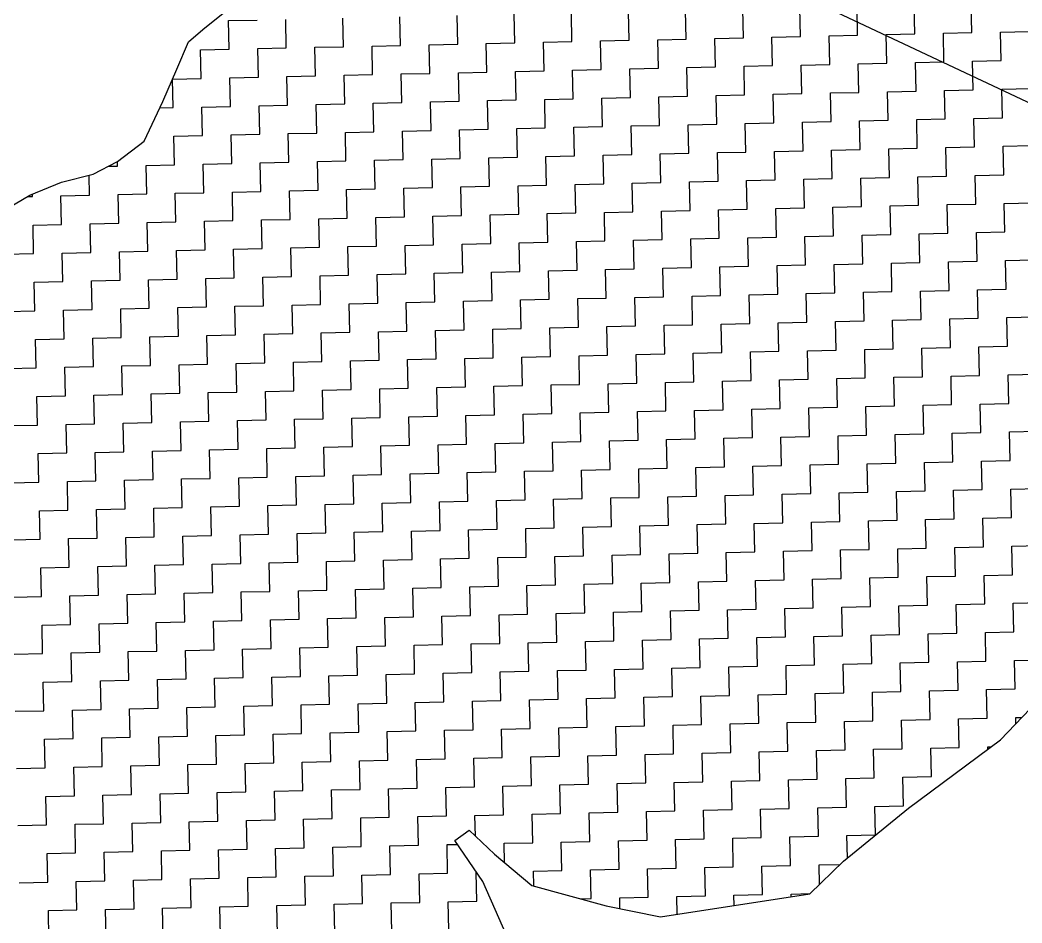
# Model space of a CAD drawing. Header units: metres. Extents: x 281463 to 283423, y 2096851 to 2099007.
# Drawn here: x 282688.9 to 282904, y 2097976.3 to 2098170.1 of the extents above; entities that cross this region are included whole.
import ezdxf

# ---------------------------------------------------------------- set-up
doc = ezdxf.new("R2010")
doc.units = ezdxf.units.M
doc.layers.add('POLY_HATCH', color=12, linetype='Continuous')

msp = doc.modelspace()

# ---------------------------------------------------------------- linework, layer by layer
msp.add_lwpolyline([(282986.49, 2098114.26), (282796.07, 2098203.89)])
at = {"layer": 'POLY_HATCH', "linetype": 'Continuous'}
for p, q in [((282893.27, 2098167.4), (282893.13, 2098173.53)), ((282795.15, 2098165.21), (282795.01, 2098171.34)), ((282807.41, 2098165.48), (282807.28, 2098171.61)), ((282819.68, 2098165.75), (282819.54, 2098171.89)), ((282831.94, 2098166.03), (282831.81, 2098172.16)), ((282844.21, 2098166.3), (282844.07, 2098172.43)), ((282856.47, 2098166.58), (282856.34, 2098172.71)), ((282868.74, 2098166.85), (282868.6, 2098172.98)), ((282881, 2098167.12), (282880.87, 2098173.26)), ((282733.69, 2098169.97), (282739.82, 2098170.1)), ((282733.82, 2098163.83), (282733.69, 2098169.97)), ((282746.09, 2098164.11), (282745.95, 2098170.24)), ((282758.35, 2098164.38), (282758.22, 2098170.52)), ((282770.62, 2098164.66), (282770.48, 2098170.79)), ((282782.88, 2098164.93), (282782.75, 2098171.06)), ((282862.61, 2098166.71), (282868.74, 2098166.85)), ((282874.87, 2098166.99), (282881, 2098167.12)), ((282875.01, 2098160.85), (282874.87, 2098166.99)), ((282887.14, 2098167.26), (282893.27, 2098167.4)), ((282887.27, 2098161.13), (282887.14, 2098167.26)), ((282899.4, 2098167.53), (282905.53, 2098167.67)), ((282899.54, 2098161.4), (282899.4, 2098167.53)), ((282776.75, 2098164.79), (282782.88, 2098164.93)), ((282776.89, 2098158.66), (282776.75, 2098164.79)), ((282789.02, 2098165.07), (282795.15, 2098165.21)), ((282789.15, 2098158.94), (282789.02, 2098165.07)), ((282801.28, 2098165.34), (282807.41, 2098165.48)), ((282801.42, 2098159.21), (282801.28, 2098165.34)), ((282813.55, 2098165.62), (282819.68, 2098165.75)), ((282813.68, 2098159.48), (282813.55, 2098165.62)), ((282825.81, 2098165.89), (282831.94, 2098166.03)), ((282825.95, 2098159.76), (282825.81, 2098165.89)), ((282838.08, 2098166.16), (282844.21, 2098166.3)), ((282838.21, 2098160.03), (282838.08, 2098166.16)), ((282850.34, 2098166.44), (282856.47, 2098166.58)), ((282850.48, 2098160.31), (282850.34, 2098166.44)), ((282862.74, 2098160.58), (282862.61, 2098166.71)), ((282727.69, 2098163.7), (282733.82, 2098163.83)), ((282727.83, 2098157.57), (282727.69, 2098163.7)), ((282739.96, 2098163.97), (282746.09, 2098164.11)), ((282740.09, 2098157.84), (282739.96, 2098163.97)), ((282752.22, 2098164.25), (282758.35, 2098164.38)), ((282752.36, 2098158.11), (282752.22, 2098164.25)), ((282764.49, 2098164.52), (282770.62, 2098164.66)), ((282764.62, 2098158.39), (282764.49, 2098164.52)), ((282856.61, 2098160.44), (282862.74, 2098160.58)), ((282856.75, 2098154.31), (282856.61, 2098160.44)), ((282868.88, 2098160.72), (282875.01, 2098160.85)), ((282869.01, 2098154.58), (282868.88, 2098160.72)), ((282881.14, 2098160.99), (282887.27, 2098161.13)), ((282881.28, 2098154.86), (282881.14, 2098160.99)), ((282893.41, 2098161.27), (282899.54, 2098161.4)), ((282893.54, 2098155.13), (282893.41, 2098161.27)), ((282758.49, 2098158.25), (282764.62, 2098158.39)), ((282758.63, 2098152.12), (282758.49, 2098158.25)), ((282770.75, 2098158.52), (282776.89, 2098158.66)), ((282770.89, 2098152.39), (282770.75, 2098158.52)), ((282783.02, 2098158.8), (282789.15, 2098158.94)), ((282783.16, 2098152.67), (282783.02, 2098158.8)), ((282795.29, 2098159.07), (282801.42, 2098159.21)), ((282795.42, 2098152.94), (282795.29, 2098159.07)), ((282807.55, 2098159.35), (282813.68, 2098159.48)), ((282807.69, 2098153.21), (282807.55, 2098159.35)), ((282819.82, 2098159.62), (282825.95, 2098159.76)), ((282819.95, 2098153.49), (282819.82, 2098159.62)), ((282832.08, 2098159.89), (282838.21, 2098160.03)), ((282832.22, 2098153.76), (282832.08, 2098159.89)), ((282844.35, 2098160.17), (282850.48, 2098160.31)), ((282844.48, 2098154.04), (282844.35, 2098160.17)), ((282721.69, 2098157.43), (282727.83, 2098157.57)), ((282721.83, 2098151.3), (282721.69, 2098157.43)), ((282733.96, 2098157.7), (282740.09, 2098157.84)), ((282734.1, 2098151.57), (282733.96, 2098157.7)), ((282746.22, 2098157.98), (282752.36, 2098158.11)), ((282746.36, 2098151.84), (282746.22, 2098157.98)), ((282838.35, 2098153.9), (282844.48, 2098154.04)), ((282850.61, 2098154.17), (282856.75, 2098154.31)), ((282850.75, 2098148.04), (282850.61, 2098154.17)), ((282862.88, 2098154.45), (282869.01, 2098154.58)), ((282863.02, 2098148.32), (282862.88, 2098154.45)), ((282875.14, 2098154.72), (282881.28, 2098154.86)), ((282875.28, 2098148.59), (282875.14, 2098154.72)), ((282887.41, 2098155), (282893.54, 2098155.13)), ((282887.55, 2098148.86), (282887.41, 2098155)), ((282899.68, 2098155.27), (282905.81, 2098155.41)), ((282899.81, 2098149.14), (282899.68, 2098155.27)), ((282740.23, 2098151.71), (282746.36, 2098151.84)), ((282752.49, 2098151.98), (282758.63, 2098152.12)), ((282752.63, 2098145.85), (282752.49, 2098151.98)), ((282764.76, 2098152.25), (282770.89, 2098152.39)), ((282764.9, 2098146.12), (282764.76, 2098152.25)), ((282777.02, 2098152.53), (282783.16, 2098152.67)), ((282777.16, 2098146.4), (282777.02, 2098152.53)), ((282789.29, 2098152.8), (282795.42, 2098152.94)), ((282789.43, 2098146.67), (282789.29, 2098152.8)), ((282801.55, 2098153.08), (282807.69, 2098153.21)), ((282801.69, 2098146.94), (282801.55, 2098153.08)), ((282813.82, 2098153.35), (282819.95, 2098153.49)), ((282813.96, 2098147.22), (282813.82, 2098153.35)), ((282826.08, 2098153.63), (282832.22, 2098153.76)), ((282826.22, 2098147.49), (282826.08, 2098153.63)), ((282838.49, 2098147.77), (282838.35, 2098153.9)), ((282718.91, 2098151.23), (282721.83, 2098151.3)), ((282727.96, 2098151.43), (282734.1, 2098151.57)), ((282728.1, 2098145.3), (282727.96, 2098151.43)), ((282740.37, 2098145.57), (282740.23, 2098151.71)), ((282820.09, 2098147.36), (282826.22, 2098147.49)), ((282832.35, 2098147.63), (282838.49, 2098147.77)), ((282832.49, 2098141.5), (282832.35, 2098147.63)), ((282844.62, 2098147.9), (282850.75, 2098148.04)), ((282844.76, 2098141.77), (282844.62, 2098147.9)), ((282856.88, 2098148.18), (282863.02, 2098148.32)), ((282857.02, 2098142.05), (282856.88, 2098148.18)), ((282869.15, 2098148.45), (282875.28, 2098148.59)), ((282869.29, 2098142.32), (282869.15, 2098148.45)), ((282881.41, 2098148.73), (282887.55, 2098148.86)), ((282881.55, 2098142.59), (282881.41, 2098148.73)), ((282893.68, 2098149), (282899.81, 2098149.14)), ((282893.82, 2098142.87), (282893.68, 2098149)), ((282734.23, 2098145.44), (282740.37, 2098145.57)), ((282734.37, 2098139.3), (282734.23, 2098145.44)), ((282746.5, 2098145.71), (282752.63, 2098145.85)), ((282746.64, 2098139.58), (282746.5, 2098145.71)), ((282758.76, 2098145.99), (282764.9, 2098146.12)), ((282758.9, 2098139.85), (282758.76, 2098145.99)), ((282771.03, 2098146.26), (282777.16, 2098146.4)), ((282771.17, 2098140.13), (282771.03, 2098146.26)), ((282783.29, 2098146.53), (282789.43, 2098146.67)), ((282783.43, 2098140.4), (282783.29, 2098146.53)), ((282795.56, 2098146.81), (282801.69, 2098146.94)), ((282795.7, 2098140.68), (282795.56, 2098146.81)), ((282807.82, 2098147.08), (282813.96, 2098147.22)), ((282807.96, 2098140.95), (282807.82, 2098147.08)), ((282820.23, 2098141.22), (282820.09, 2098147.36)), ((282721.97, 2098145.16), (282728.1, 2098145.3)), ((282722.11, 2098139.03), (282721.97, 2098145.16)), ((282814.09, 2098141.09), (282820.23, 2098141.22)), ((282814.23, 2098134.95), (282814.09, 2098141.09)), ((282826.36, 2098141.36), (282832.49, 2098141.5)), ((282826.5, 2098135.23), (282826.36, 2098141.36)), ((282838.62, 2098141.63), (282844.76, 2098141.77)), ((282838.76, 2098135.5), (282838.62, 2098141.63)), ((282850.89, 2098141.91), (282857.02, 2098142.05)), ((282851.03, 2098135.78), (282850.89, 2098141.91)), ((282863.15, 2098142.18), (282869.29, 2098142.32)), ((282863.29, 2098136.05), (282863.15, 2098142.18)), ((282875.42, 2098142.46), (282881.55, 2098142.59)), ((282875.56, 2098136.32), (282875.42, 2098142.46)), ((282887.68, 2098142.73), (282893.82, 2098142.87)), ((282887.82, 2098136.6), (282887.68, 2098142.73)), ((282899.95, 2098143), (282906.08, 2098143.14)), ((282900.09, 2098136.87), (282899.95, 2098143)), ((282709.84, 2098138.76), (282709.82, 2098139.75)), ((282715.97, 2098138.89), (282722.11, 2098139.03)), ((282716.11, 2098132.76), (282715.97, 2098138.89)), ((282728.24, 2098139.17), (282734.37, 2098139.3)), ((282728.38, 2098133.04), (282728.24, 2098139.17)), ((282740.5, 2098139.44), (282746.64, 2098139.58)), ((282740.64, 2098133.31), (282740.5, 2098139.44)), ((282752.77, 2098139.72), (282758.9, 2098139.85)), ((282752.91, 2098133.58), (282752.77, 2098139.72)), ((282765.03, 2098139.99), (282771.17, 2098140.13)), ((282765.17, 2098133.86), (282765.03, 2098139.99)), ((282777.3, 2098140.26), (282783.43, 2098140.4)), ((282777.44, 2098134.13), (282777.3, 2098140.26)), ((282789.56, 2098140.54), (282795.7, 2098140.68)), ((282789.7, 2098134.41), (282789.56, 2098140.54)), ((282801.83, 2098140.81), (282807.96, 2098140.95)), ((282801.97, 2098134.68), (282801.83, 2098140.81)), ((282703.85, 2098132.49), (282703.75, 2098136.78)), ((282707.86, 2098138.71), (282709.84, 2098138.76)), ((282893.95, 2098136.74), (282900.09, 2098136.87)), ((282894.09, 2098130.6), (282893.95, 2098136.74)), ((282795.83, 2098134.54), (282801.97, 2098134.68)), ((282808.1, 2098134.82), (282814.23, 2098134.95)), ((282808.24, 2098128.68), (282808.1, 2098134.82)), ((282820.36, 2098135.09), (282826.5, 2098135.23)), ((282820.5, 2098128.96), (282820.36, 2098135.09)), ((282832.63, 2098135.36), (282838.76, 2098135.5)), ((282832.77, 2098129.23), (282832.63, 2098135.36)), ((282844.89, 2098135.64), (282851.03, 2098135.78)), ((282845.03, 2098129.51), (282844.89, 2098135.64)), ((282857.16, 2098135.91), (282863.29, 2098136.05)), ((282857.3, 2098129.78), (282857.16, 2098135.91)), ((282869.42, 2098136.19), (282875.56, 2098136.32)), ((282869.56, 2098130.05), (282869.42, 2098136.19)), ((282881.69, 2098136.46), (282887.82, 2098136.6)), ((282881.83, 2098130.33), (282881.69, 2098136.46)), ((282691.58, 2098132.21), (282691.57, 2098132.71)), ((282697.71, 2098132.35), (282703.85, 2098132.49)), ((282709.98, 2098132.62), (282716.11, 2098132.76)), ((282710.11, 2098126.49), (282709.98, 2098132.62)), ((282722.24, 2098132.9), (282728.38, 2098133.04)), ((282722.38, 2098126.77), (282722.24, 2098132.9)), ((282734.51, 2098133.17), (282740.64, 2098133.31)), ((282734.64, 2098127.04), (282734.51, 2098133.17)), ((282746.77, 2098133.45), (282752.91, 2098133.58)), ((282746.91, 2098127.31), (282746.77, 2098133.45)), ((282759.04, 2098133.72), (282765.17, 2098133.86)), ((282759.17, 2098127.59), (282759.04, 2098133.72)), ((282771.3, 2098133.99), (282777.44, 2098134.13)), ((282771.44, 2098127.86), (282771.3, 2098133.99)), ((282783.57, 2098134.27), (282789.7, 2098134.41)), ((282783.71, 2098128.14), (282783.57, 2098134.27)), ((282795.97, 2098128.41), (282795.83, 2098134.54)), ((282690.51, 2098132.19), (282691.58, 2098132.21)), ((282697.85, 2098126.22), (282697.71, 2098132.35)), ((282875.69, 2098130.19), (282881.83, 2098130.33)), ((282887.96, 2098130.47), (282894.09, 2098130.6)), ((282888.1, 2098124.33), (282887.96, 2098130.47)), ((282900.22, 2098130.74), (282906.36, 2098130.88)), ((282900.36, 2098124.61), (282900.22, 2098130.74)), ((282777.57, 2098128), (282783.71, 2098128.14)), ((282789.84, 2098128.27), (282795.97, 2098128.41)), ((282789.97, 2098122.14), (282789.84, 2098128.27)), ((282802.1, 2098128.55), (282808.24, 2098128.68)), ((282802.24, 2098122.41), (282802.1, 2098128.55)), ((282814.37, 2098128.82), (282820.5, 2098128.96)), ((282814.5, 2098122.69), (282814.37, 2098128.82)), ((282826.63, 2098129.1), (282832.77, 2098129.23)), ((282826.77, 2098122.96), (282826.63, 2098129.1)), ((282838.9, 2098129.37), (282845.03, 2098129.51)), ((282839.03, 2098123.24), (282838.9, 2098129.37)), ((282851.16, 2098129.64), (282857.3, 2098129.78)), ((282851.3, 2098123.51), (282851.16, 2098129.64)), ((282863.43, 2098129.92), (282869.56, 2098130.05)), ((282863.57, 2098123.78), (282863.43, 2098129.92)), ((282875.83, 2098124.06), (282875.69, 2098130.19)), ((282691.72, 2098126.08), (282697.85, 2098126.22)), ((282691.85, 2098119.95), (282691.72, 2098126.08)), ((282703.98, 2098126.35), (282710.11, 2098126.49)), ((282704.12, 2098120.22), (282703.98, 2098126.35)), ((282716.25, 2098126.63), (282722.38, 2098126.77)), ((282716.38, 2098120.5), (282716.25, 2098126.63)), ((282728.51, 2098126.9), (282734.64, 2098127.04)), ((282728.65, 2098120.77), (282728.51, 2098126.9)), ((282740.78, 2098127.18), (282746.91, 2098127.31)), ((282740.91, 2098121.04), (282740.78, 2098127.18)), ((282753.04, 2098127.45), (282759.17, 2098127.59)), ((282753.18, 2098121.32), (282753.04, 2098127.45)), ((282765.31, 2098127.72), (282771.44, 2098127.86)), ((282765.44, 2098121.59), (282765.31, 2098127.72)), ((282777.71, 2098121.87), (282777.57, 2098128)), ((282869.7, 2098123.92), (282875.83, 2098124.06)), ((282869.83, 2098117.79), (282869.7, 2098123.92)), ((282881.96, 2098124.2), (282888.1, 2098124.33)), ((282882.1, 2098118.06), (282881.96, 2098124.2)), ((282894.23, 2098124.47), (282900.36, 2098124.61)), ((282894.36, 2098118.34), (282894.23, 2098124.47)), ((282771.58, 2098121.73), (282777.71, 2098121.87)), ((282771.71, 2098115.6), (282771.58, 2098121.73)), ((282783.84, 2098122), (282789.97, 2098122.14)), ((282783.98, 2098115.87), (282783.84, 2098122)), ((282796.11, 2098122.28), (282802.24, 2098122.41)), ((282796.24, 2098116.14), (282796.11, 2098122.28)), ((282808.37, 2098122.55), (282814.5, 2098122.69)), ((282808.51, 2098116.42), (282808.37, 2098122.55)), ((282820.64, 2098122.83), (282826.77, 2098122.96)), ((282820.77, 2098116.69), (282820.64, 2098122.83)), ((282832.9, 2098123.1), (282839.03, 2098123.24)), ((282833.04, 2098116.97), (282832.9, 2098123.1)), ((282845.17, 2098123.37), (282851.3, 2098123.51)), ((282845.3, 2098117.24), (282845.17, 2098123.37)), ((282857.43, 2098123.65), (282863.57, 2098123.78)), ((282857.57, 2098117.52), (282857.43, 2098123.65)), ((282685.72, 2098119.81), (282691.85, 2098119.95)), ((282697.99, 2098120.08), (282704.12, 2098120.22)), ((282698.12, 2098113.95), (282697.99, 2098120.08)), ((282710.25, 2098120.36), (282716.38, 2098120.5)), ((282710.39, 2098114.23), (282710.25, 2098120.36)), ((282722.52, 2098120.63), (282728.65, 2098120.77)), ((282722.65, 2098114.5), (282722.52, 2098120.63)), ((282734.78, 2098120.91), (282740.91, 2098121.04)), ((282734.92, 2098114.77), (282734.78, 2098120.91)), ((282747.05, 2098121.18), (282753.18, 2098121.32)), ((282747.18, 2098115.05), (282747.05, 2098121.18)), ((282759.31, 2098121.46), (282765.44, 2098121.59)), ((282759.45, 2098115.32), (282759.31, 2098121.46)), ((282851.44, 2098117.38), (282857.57, 2098117.52)), ((282851.57, 2098111.25), (282851.44, 2098117.38)), ((282863.7, 2098117.65), (282869.83, 2098117.79)), ((282863.84, 2098111.52), (282863.7, 2098117.65)), ((282875.97, 2098117.93), (282882.1, 2098118.06)), ((282876.1, 2098111.79), (282875.97, 2098117.93)), ((282888.23, 2098118.2), (282894.36, 2098118.34)), ((282888.37, 2098112.07), (282888.23, 2098118.2)), ((282900.5, 2098118.47), (282906.63, 2098118.61)), ((282900.63, 2098112.34), (282900.5, 2098118.47)), ((282753.32, 2098115.19), (282759.45, 2098115.32)), ((282765.58, 2098115.46), (282771.71, 2098115.6)), ((282765.72, 2098109.33), (282765.58, 2098115.46)), ((282777.85, 2098115.73), (282783.98, 2098115.87)), ((282777.98, 2098109.6), (282777.85, 2098115.73)), ((282790.11, 2098116.01), (282796.24, 2098116.14)), ((282790.25, 2098109.88), (282790.11, 2098116.01)), ((282802.38, 2098116.28), (282808.51, 2098116.42)), ((282802.51, 2098110.15), (282802.38, 2098116.28)), ((282814.64, 2098116.56), (282820.77, 2098116.69)), ((282814.78, 2098110.42), (282814.64, 2098116.56)), ((282826.91, 2098116.83), (282833.04, 2098116.97)), ((282827.04, 2098110.7), (282826.91, 2098116.83)), ((282839.17, 2098117.1), (282845.3, 2098117.24)), ((282839.31, 2098110.97), (282839.17, 2098117.1)), ((282691.99, 2098113.82), (282698.12, 2098113.95)), ((282692.13, 2098107.68), (282691.99, 2098113.82)), ((282704.26, 2098114.09), (282710.39, 2098114.23)), ((282704.39, 2098107.96), (282704.26, 2098114.09)), ((282716.52, 2098114.36), (282722.65, 2098114.5)), ((282716.66, 2098108.23), (282716.52, 2098114.36)), ((282728.79, 2098114.64), (282734.92, 2098114.77)), ((282728.92, 2098108.51), (282728.79, 2098114.64)), ((282741.05, 2098114.91), (282747.18, 2098115.05)), ((282741.19, 2098108.78), (282741.05, 2098114.91)), ((282753.45, 2098109.05), (282753.32, 2098115.19)), ((282833.18, 2098110.83), (282839.31, 2098110.97)), ((282845.44, 2098111.11), (282851.57, 2098111.25)), ((282845.58, 2098104.98), (282845.44, 2098111.11)), ((282857.71, 2098111.38), (282863.84, 2098111.52)), ((282857.84, 2098105.25), (282857.71, 2098111.38)), ((282869.97, 2098111.66), (282876.1, 2098111.79)), ((282870.11, 2098105.52), (282869.97, 2098111.66)), ((282882.24, 2098111.93), (282888.37, 2098112.07)), ((282882.37, 2098105.8), (282882.24, 2098111.93)), ((282894.5, 2098112.21), (282900.63, 2098112.34)), ((282894.64, 2098106.07), (282894.5, 2098112.21)), ((282735.06, 2098108.64), (282741.19, 2098108.78)), ((282747.32, 2098108.92), (282753.45, 2098109.05)), ((282747.46, 2098102.78), (282747.32, 2098108.92)), ((282759.59, 2098109.19), (282765.72, 2098109.33)), ((282759.72, 2098103.06), (282759.59, 2098109.19)), ((282771.85, 2098109.46), (282777.98, 2098109.6)), ((282771.99, 2098103.33), (282771.85, 2098109.46)), ((282784.12, 2098109.74), (282790.25, 2098109.88)), ((282784.25, 2098103.61), (282784.12, 2098109.74)), ((282796.38, 2098110.01), (282802.51, 2098110.15)), ((282796.52, 2098103.88), (282796.38, 2098110.01)), ((282808.65, 2098110.29), (282814.78, 2098110.42)), ((282808.78, 2098104.15), (282808.65, 2098110.29)), ((282820.91, 2098110.56), (282827.04, 2098110.7)), ((282821.05, 2098104.43), (282820.91, 2098110.56)), ((282833.31, 2098104.7), (282833.18, 2098110.83)), ((282686, 2098107.55), (282692.13, 2098107.68)), ((282698.26, 2098107.82), (282704.39, 2098107.96)), ((282698.4, 2098101.69), (282698.26, 2098107.82)), ((282710.53, 2098108.09), (282716.66, 2098108.23)), ((282710.66, 2098101.96), (282710.53, 2098108.09)), ((282722.79, 2098108.37), (282728.92, 2098108.51)), ((282722.93, 2098102.24), (282722.79, 2098108.37)), ((282735.19, 2098102.51), (282735.06, 2098108.64)), ((282827.18, 2098104.57), (282833.31, 2098104.7)), ((282827.32, 2098098.43), (282827.18, 2098104.57)), ((282839.45, 2098104.84), (282845.58, 2098104.98)), ((282839.58, 2098098.71), (282839.45, 2098104.84)), ((282851.71, 2098105.11), (282857.84, 2098105.25)), ((282851.85, 2098098.98), (282851.71, 2098105.11)), ((282863.98, 2098105.39), (282870.11, 2098105.52)), ((282864.11, 2098099.25), (282863.98, 2098105.39)), ((282876.24, 2098105.66), (282882.37, 2098105.8)), ((282876.38, 2098099.53), (282876.24, 2098105.66)), ((282888.51, 2098105.94), (282894.64, 2098106.07)), ((282888.64, 2098099.8), (282888.51, 2098105.94)), ((282900.77, 2098106.21), (282906.9, 2098106.35)), ((282900.91, 2098100.08), (282900.77, 2098106.21)), ((282729.06, 2098102.37), (282735.19, 2098102.51)), ((282729.2, 2098096.24), (282729.06, 2098102.37)), ((282741.33, 2098102.65), (282747.46, 2098102.78)), ((282741.46, 2098096.51), (282741.33, 2098102.65)), ((282753.59, 2098102.92), (282759.72, 2098103.06)), ((282753.73, 2098096.79), (282753.59, 2098102.92)), ((282765.86, 2098103.19), (282771.99, 2098103.33)), ((282765.99, 2098097.06), (282765.86, 2098103.19)), ((282778.12, 2098103.47), (282784.25, 2098103.61)), ((282778.26, 2098097.34), (282778.12, 2098103.47)), ((282790.39, 2098103.74), (282796.52, 2098103.88)), ((282790.52, 2098097.61), (282790.39, 2098103.74)), ((282802.65, 2098104.02), (282808.78, 2098104.15)), ((282802.79, 2098097.88), (282802.65, 2098104.02)), ((282814.92, 2098104.29), (282821.05, 2098104.43)), ((282815.05, 2098098.16), (282814.92, 2098104.29)), ((282692.27, 2098101.55), (282698.4, 2098101.69)), ((282692.4, 2098095.42), (282692.27, 2098101.55)), ((282704.53, 2098101.82), (282710.66, 2098101.96)), ((282704.67, 2098095.69), (282704.53, 2098101.82)), ((282716.8, 2098102.1), (282722.93, 2098102.24)), ((282716.93, 2098095.97), (282716.8, 2098102.1)), ((282808.92, 2098098.02), (282815.05, 2098098.16)), ((282809.06, 2098091.89), (282808.92, 2098098.02)), ((282821.19, 2098098.3), (282827.32, 2098098.43)), ((282821.32, 2098092.16), (282821.19, 2098098.3)), ((282833.45, 2098098.57), (282839.58, 2098098.71)), ((282833.59, 2098092.44), (282833.45, 2098098.57)), ((282845.72, 2098098.84), (282851.85, 2098098.98)), ((282845.85, 2098092.71), (282845.72, 2098098.84)), ((282857.98, 2098099.12), (282864.11, 2098099.25)), ((282858.12, 2098092.99), (282857.98, 2098099.12)), ((282870.25, 2098099.39), (282876.38, 2098099.53)), ((282870.38, 2098093.26), (282870.25, 2098099.39)), ((282882.51, 2098099.67), (282888.64, 2098099.8)), ((282882.65, 2098093.53), (282882.51, 2098099.67)), ((282894.78, 2098099.94), (282900.91, 2098100.08)), ((282894.91, 2098093.81), (282894.78, 2098099.94)), ((282710.8, 2098095.83), (282716.93, 2098095.97)), ((282723.06, 2098096.1), (282729.2, 2098096.24)), ((282723.2, 2098089.97), (282723.06, 2098096.1)), ((282735.33, 2098096.38), (282741.46, 2098096.51)), ((282735.47, 2098090.24), (282735.33, 2098096.38)), ((282747.6, 2098096.65), (282753.73, 2098096.79)), ((282747.73, 2098090.52), (282747.6, 2098096.65)), ((282759.86, 2098096.93), (282765.99, 2098097.06)), ((282760, 2098090.79), (282759.86, 2098096.93)), ((282772.13, 2098097.2), (282778.26, 2098097.34)), ((282772.26, 2098091.07), (282772.13, 2098097.2)), ((282784.39, 2098097.47), (282790.52, 2098097.61)), ((282784.53, 2098091.34), (282784.39, 2098097.47)), ((282796.66, 2098097.75), (282802.79, 2098097.88)), ((282796.79, 2098091.61), (282796.66, 2098097.75)), ((282686.27, 2098095.28), (282692.4, 2098095.42)), ((282698.53, 2098095.55), (282704.67, 2098095.69)), ((282698.67, 2098089.42), (282698.53, 2098095.55)), ((282710.94, 2098089.7), (282710.8, 2098095.83)), ((282888.78, 2098093.67), (282894.91, 2098093.81)), ((282901.05, 2098093.94), (282907.18, 2098094.08)), ((282901.18, 2098087.81), (282901.05, 2098093.94)), ((282790.66, 2098091.48), (282796.79, 2098091.61)), ((282802.92, 2098091.75), (282809.06, 2098091.89)), ((282803.06, 2098085.62), (282802.92, 2098091.75)), ((282815.19, 2098092.03), (282821.32, 2098092.16)), ((282815.33, 2098085.89), (282815.19, 2098092.03)), ((282827.46, 2098092.3), (282833.59, 2098092.44)), ((282827.59, 2098086.17), (282827.46, 2098092.3)), ((282839.72, 2098092.57), (282845.85, 2098092.71)), ((282839.86, 2098086.44), (282839.72, 2098092.57)), ((282851.99, 2098092.85), (282858.12, 2098092.99)), ((282852.12, 2098086.72), (282851.99, 2098092.85)), ((282864.25, 2098093.12), (282870.38, 2098093.26)), ((282864.39, 2098086.99), (282864.25, 2098093.12)), ((282876.52, 2098093.4), (282882.65, 2098093.53)), ((282876.65, 2098087.26), (282876.52, 2098093.4)), ((282888.92, 2098087.54), (282888.78, 2098093.67)), ((282692.54, 2098089.29), (282698.67, 2098089.42)), ((282704.8, 2098089.56), (282710.94, 2098089.7)), ((282704.94, 2098083.43), (282704.8, 2098089.56)), ((282717.07, 2098089.83), (282723.2, 2098089.97)), ((282717.21, 2098083.7), (282717.07, 2098089.83)), ((282729.33, 2098090.11), (282735.47, 2098090.24)), ((282729.47, 2098083.97), (282729.33, 2098090.11)), ((282741.6, 2098090.38), (282747.73, 2098090.52)), ((282741.74, 2098084.25), (282741.6, 2098090.38)), ((282753.86, 2098090.66), (282760, 2098090.79)), ((282754, 2098084.52), (282753.86, 2098090.66)), ((282766.13, 2098090.93), (282772.26, 2098091.07)), ((282766.27, 2098084.8), (282766.13, 2098090.93)), ((282778.39, 2098091.2), (282784.53, 2098091.34)), ((282778.53, 2098085.07), (282778.39, 2098091.2)), ((282790.8, 2098085.35), (282790.66, 2098091.48)), ((282692.68, 2098083.15), (282692.54, 2098089.29)), ((282870.52, 2098087.13), (282876.65, 2098087.26)), ((282882.78, 2098087.4), (282888.92, 2098087.54)), ((282882.92, 2098081.27), (282882.78, 2098087.4)), ((282895.05, 2098087.67), (282901.18, 2098087.81)), ((282895.19, 2098081.54), (282895.05, 2098087.67)), ((282784.66, 2098085.21), (282790.8, 2098085.35)), ((282784.8, 2098079.08), (282784.66, 2098085.21)), ((282796.93, 2098085.48), (282803.06, 2098085.62)), ((282797.07, 2098079.35), (282796.93, 2098085.48)), ((282809.19, 2098085.76), (282815.33, 2098085.89)), ((282809.33, 2098079.62), (282809.19, 2098085.76)), ((282821.46, 2098086.03), (282827.59, 2098086.17)), ((282821.6, 2098079.9), (282821.46, 2098086.03)), ((282833.72, 2098086.3), (282839.86, 2098086.44)), ((282833.86, 2098080.17), (282833.72, 2098086.3)), ((282845.99, 2098086.58), (282852.12, 2098086.72)), ((282846.13, 2098080.45), (282845.99, 2098086.58)), ((282858.25, 2098086.85), (282864.39, 2098086.99)), ((282858.39, 2098080.72), (282858.25, 2098086.85)), ((282870.66, 2098080.99), (282870.52, 2098087.13)), ((282686.54, 2098083.02), (282692.68, 2098083.15)), ((282698.81, 2098083.29), (282704.94, 2098083.43)), ((282698.95, 2098077.16), (282698.81, 2098083.29)), ((282711.07, 2098083.56), (282717.21, 2098083.7)), ((282711.21, 2098077.43), (282711.07, 2098083.56)), ((282723.34, 2098083.84), (282729.47, 2098083.97)), ((282723.48, 2098077.71), (282723.34, 2098083.84)), ((282735.6, 2098084.11), (282741.74, 2098084.25)), ((282735.74, 2098077.98), (282735.6, 2098084.11)), ((282747.87, 2098084.39), (282754, 2098084.52)), ((282748.01, 2098078.25), (282747.87, 2098084.39)), ((282760.13, 2098084.66), (282766.27, 2098084.8)), ((282760.27, 2098078.53), (282760.13, 2098084.66)), ((282772.4, 2098084.93), (282778.53, 2098085.07)), ((282772.54, 2098078.8), (282772.4, 2098084.93)), ((282864.52, 2098080.86), (282870.66, 2098080.99)), ((282864.66, 2098074.72), (282864.52, 2098080.86)), ((282876.79, 2098081.13), (282882.92, 2098081.27)), ((282876.93, 2098075), (282876.79, 2098081.13)), ((282889.05, 2098081.41), (282895.19, 2098081.54)), ((282889.19, 2098075.27), (282889.05, 2098081.41)), ((282901.32, 2098081.68), (282907.45, 2098081.82)), ((282901.46, 2098075.55), (282901.32, 2098081.68)), ((282766.4, 2098078.66), (282772.54, 2098078.8)), ((282766.54, 2098072.53), (282766.4, 2098078.66)), ((282778.67, 2098078.94), (282784.8, 2098079.08)), ((282778.81, 2098072.81), (282778.67, 2098078.94)), ((282790.93, 2098079.21), (282797.07, 2098079.35)), ((282791.07, 2098073.08), (282790.93, 2098079.21)), ((282803.2, 2098079.49), (282809.33, 2098079.62)), ((282803.34, 2098073.35), (282803.2, 2098079.49)), ((282815.46, 2098079.76), (282821.6, 2098079.9)), ((282815.6, 2098073.63), (282815.46, 2098079.76)), ((282827.73, 2098080.03), (282833.86, 2098080.17)), ((282827.87, 2098073.9), (282827.73, 2098080.03)), ((282839.99, 2098080.31), (282846.13, 2098080.45)), ((282840.13, 2098074.18), (282839.99, 2098080.31)), ((282852.26, 2098080.58), (282858.39, 2098080.72)), ((282852.4, 2098074.45), (282852.26, 2098080.58)), ((282692.81, 2098077.02), (282698.95, 2098077.16)), ((282692.95, 2098070.89), (282692.81, 2098077.02)), ((282705.08, 2098077.29), (282711.21, 2098077.43)), ((282705.22, 2098071.16), (282705.08, 2098077.29)), ((282717.34, 2098077.57), (282723.48, 2098077.71)), ((282717.48, 2098071.44), (282717.34, 2098077.57)), ((282729.61, 2098077.84), (282735.74, 2098077.98)), ((282729.75, 2098071.71), (282729.61, 2098077.84)), ((282741.87, 2098078.12), (282748.01, 2098078.25)), ((282742.01, 2098071.98), (282741.87, 2098078.12)), ((282754.14, 2098078.39), (282760.27, 2098078.53)), ((282754.28, 2098072.26), (282754.14, 2098078.39)), ((282846.26, 2098074.31), (282852.4, 2098074.45)), ((282858.53, 2098074.59), (282864.66, 2098074.72)), ((282858.67, 2098068.46), (282858.53, 2098074.59)), ((282870.79, 2098074.86), (282876.93, 2098075)), ((282870.93, 2098068.73), (282870.79, 2098074.86)), ((282883.06, 2098075.14), (282889.19, 2098075.27)), ((282883.2, 2098069), (282883.06, 2098075.14)), ((282895.32, 2098075.41), (282901.46, 2098075.55)), ((282895.46, 2098069.28), (282895.32, 2098075.41)), ((282748.14, 2098072.12), (282754.28, 2098072.26)), ((282760.41, 2098072.4), (282766.54, 2098072.53)), ((282760.55, 2098066.26), (282760.41, 2098072.4)), ((282772.67, 2098072.67), (282778.81, 2098072.81)), ((282772.81, 2098066.54), (282772.67, 2098072.67)), ((282784.94, 2098072.94), (282791.07, 2098073.08)), ((282785.08, 2098066.81), (282784.94, 2098072.94)), ((282797.2, 2098073.22), (282803.34, 2098073.35)), ((282797.34, 2098067.08), (282797.2, 2098073.22)), ((282809.47, 2098073.49), (282815.6, 2098073.63)), ((282809.61, 2098067.36), (282809.47, 2098073.49)), ((282821.73, 2098073.77), (282827.87, 2098073.9)), ((282821.87, 2098067.63), (282821.73, 2098073.77)), ((282834, 2098074.04), (282840.13, 2098074.18)), ((282834.14, 2098067.91), (282834, 2098074.04)), ((282846.4, 2098068.18), (282846.26, 2098074.31)), ((282686.82, 2098070.75), (282692.95, 2098070.89)), ((282699.08, 2098071.02), (282705.22, 2098071.16)), ((282699.22, 2098064.89), (282699.08, 2098071.02)), ((282711.35, 2098071.3), (282717.48, 2098071.44)), ((282711.49, 2098065.17), (282711.35, 2098071.3)), ((282723.61, 2098071.57), (282729.75, 2098071.71)), ((282723.75, 2098065.44), (282723.61, 2098071.57)), ((282735.88, 2098071.85), (282742.01, 2098071.98)), ((282736.02, 2098065.71), (282735.88, 2098071.85)), ((282748.28, 2098065.99), (282748.14, 2098072.12)), ((282828, 2098067.77), (282834.14, 2098067.91)), ((282840.27, 2098068.04), (282846.4, 2098068.18)), ((282840.41, 2098061.91), (282840.27, 2098068.04)), ((282852.53, 2098068.32), (282858.67, 2098068.46)), ((282852.67, 2098062.19), (282852.53, 2098068.32)), ((282864.8, 2098068.59), (282870.93, 2098068.73)), ((282864.94, 2098062.46), (282864.8, 2098068.59)), ((282877.06, 2098068.87), (282883.2, 2098069)), ((282877.2, 2098062.73), (282877.06, 2098068.87)), ((282889.33, 2098069.14), (282895.46, 2098069.28)), ((282889.47, 2098063.01), (282889.33, 2098069.14)), ((282901.59, 2098069.41), (282907.73, 2098069.55)), ((282901.73, 2098063.28), (282901.59, 2098069.41)), ((282742.15, 2098065.85), (282748.28, 2098065.99)), ((282742.28, 2098059.72), (282742.15, 2098065.85)), ((282754.41, 2098066.13), (282760.55, 2098066.26)), ((282754.55, 2098059.99), (282754.41, 2098066.13)), ((282766.68, 2098066.4), (282772.81, 2098066.54)), ((282766.81, 2098060.27), (282766.68, 2098066.4)), ((282778.94, 2098066.67), (282785.08, 2098066.81)), ((282779.08, 2098060.54), (282778.94, 2098066.67)), ((282791.21, 2098066.95), (282797.34, 2098067.08)), ((282791.35, 2098060.82), (282791.21, 2098066.95)), ((282803.47, 2098067.22), (282809.61, 2098067.36)), ((282803.61, 2098061.09), (282803.47, 2098067.22)), ((282815.74, 2098067.5), (282821.87, 2098067.63)), ((282815.88, 2098061.36), (282815.74, 2098067.5)), ((282828.14, 2098061.64), (282828, 2098067.77)), ((282693.09, 2098064.76), (282699.22, 2098064.89)), ((282693.22, 2098058.62), (282693.09, 2098064.76)), ((282705.35, 2098065.03), (282711.49, 2098065.17)), ((282705.49, 2098058.9), (282705.35, 2098065.03)), ((282717.62, 2098065.3), (282723.75, 2098065.44)), ((282717.75, 2098059.17), (282717.62, 2098065.3)), ((282729.88, 2098065.58), (282736.02, 2098065.71)), ((282730.02, 2098059.44), (282729.88, 2098065.58)), ((282822.01, 2098061.5), (282828.14, 2098061.64)), ((282822.14, 2098055.37), (282822.01, 2098061.5)), ((282834.27, 2098061.77), (282840.41, 2098061.91)), ((282834.41, 2098055.64), (282834.27, 2098061.77)), ((282846.54, 2098062.05), (282852.67, 2098062.19)), ((282846.67, 2098055.92), (282846.54, 2098062.05)), ((282858.8, 2098062.32), (282864.94, 2098062.46)), ((282858.94, 2098056.19), (282858.8, 2098062.32)), ((282871.07, 2098062.6), (282877.2, 2098062.73)), ((282871.21, 2098056.46), (282871.07, 2098062.6)), ((282883.33, 2098062.87), (282889.47, 2098063.01)), ((282883.47, 2098056.74), (282883.33, 2098062.87)), ((282895.6, 2098063.14), (282901.73, 2098063.28)), ((282895.74, 2098057.01), (282895.6, 2098063.14)), ((282723.89, 2098059.31), (282730.02, 2098059.44)), ((282724.02, 2098053.18), (282723.89, 2098059.31)), ((282736.15, 2098059.58), (282742.28, 2098059.72)), ((282736.29, 2098053.45), (282736.15, 2098059.58)), ((282748.42, 2098059.86), (282754.55, 2098059.99)), ((282748.55, 2098053.72), (282748.42, 2098059.86)), ((282760.68, 2098060.13), (282766.81, 2098060.27)), ((282760.82, 2098054), (282760.68, 2098060.13)), ((282772.95, 2098060.4), (282779.08, 2098060.54)), ((282773.08, 2098054.27), (282772.95, 2098060.4)), ((282785.21, 2098060.68), (282791.35, 2098060.82)), ((282785.35, 2098054.55), (282785.21, 2098060.68)), ((282797.48, 2098060.95), (282803.61, 2098061.09)), ((282797.61, 2098054.82), (282797.48, 2098060.95)), ((282809.74, 2098061.23), (282815.88, 2098061.36)), ((282809.88, 2098055.09), (282809.74, 2098061.23)), ((282687.09, 2098058.49), (282693.22, 2098058.62)), ((282699.36, 2098058.76), (282705.49, 2098058.9)), ((282699.49, 2098052.63), (282699.36, 2098058.76)), ((282711.62, 2098059.03), (282717.75, 2098059.17)), ((282711.76, 2098052.9), (282711.62, 2098059.03)), ((282901.87, 2098057.15), (282908, 2098057.29)), ((282902, 2098051.02), (282901.87, 2098057.15)), ((282803.75, 2098054.96), (282809.88, 2098055.09)), ((282816.01, 2098055.23), (282822.14, 2098055.37)), ((282816.15, 2098049.1), (282816.01, 2098055.23)), ((282828.28, 2098055.5), (282834.41, 2098055.64)), ((282828.41, 2098049.37), (282828.28, 2098055.5)), ((282840.54, 2098055.78), (282846.67, 2098055.92)), ((282840.68, 2098049.65), (282840.54, 2098055.78)), ((282852.81, 2098056.05), (282858.94, 2098056.19)), ((282852.94, 2098049.92), (282852.81, 2098056.05)), ((282865.07, 2098056.33), (282871.21, 2098056.46)), ((282865.21, 2098050.19), (282865.07, 2098056.33)), ((282877.34, 2098056.6), (282883.47, 2098056.74)), ((282877.47, 2098050.47), (282877.34, 2098056.6)), ((282889.6, 2098056.88), (282895.74, 2098057.01)), ((282889.74, 2098050.74), (282889.6, 2098056.88)), ((282705.63, 2098052.76), (282711.76, 2098052.9)), ((282717.89, 2098053.04), (282724.02, 2098053.18)), ((282718.03, 2098046.91), (282717.89, 2098053.04)), ((282730.16, 2098053.31), (282736.29, 2098053.45)), ((282730.29, 2098047.18), (282730.16, 2098053.31)), ((282742.42, 2098053.59), (282748.55, 2098053.72)), ((282742.56, 2098047.45), (282742.42, 2098053.59)), ((282754.69, 2098053.86), (282760.82, 2098054)), ((282754.82, 2098047.73), (282754.69, 2098053.86)), ((282766.95, 2098054.13), (282773.08, 2098054.27)), ((282767.09, 2098048), (282766.95, 2098054.13)), ((282779.22, 2098054.41), (282785.35, 2098054.55)), ((282779.35, 2098048.28), (282779.22, 2098054.41)), ((282791.48, 2098054.68), (282797.61, 2098054.82)), ((282791.62, 2098048.55), (282791.48, 2098054.68)), ((282803.88, 2098048.82), (282803.75, 2098054.96)), ((282693.36, 2098052.49), (282699.49, 2098052.63)), ((282693.5, 2098046.36), (282693.36, 2098052.49)), ((282705.76, 2098046.63), (282705.63, 2098052.76)), ((282883.61, 2098050.61), (282889.74, 2098050.74)), ((282895.87, 2098050.88), (282902, 2098051.02)), ((282896.01, 2098044.75), (282895.87, 2098050.88)), ((282785.49, 2098048.41), (282791.62, 2098048.55)), ((282797.75, 2098048.69), (282803.88, 2098048.82)), ((282797.89, 2098042.55), (282797.75, 2098048.69)), ((282810.02, 2098048.96), (282816.15, 2098049.1)), ((282810.15, 2098042.83), (282810.02, 2098048.96)), ((282822.28, 2098049.24), (282828.41, 2098049.37)), ((282822.42, 2098043.1), (282822.28, 2098049.24)), ((282834.55, 2098049.51), (282840.68, 2098049.65)), ((282834.68, 2098043.38), (282834.55, 2098049.51)), ((282846.81, 2098049.78), (282852.94, 2098049.92)), ((282846.95, 2098043.65), (282846.81, 2098049.78)), ((282859.08, 2098050.06), (282865.21, 2098050.19)), ((282859.21, 2098043.92), (282859.08, 2098050.06)), ((282871.34, 2098050.33), (282877.47, 2098050.47)), ((282871.48, 2098044.2), (282871.34, 2098050.33)), ((282883.74, 2098044.47), (282883.61, 2098050.61)), ((282699.63, 2098046.49), (282705.76, 2098046.63)), ((282699.77, 2098040.36), (282699.63, 2098046.49)), ((282711.9, 2098046.77), (282718.03, 2098046.91)), ((282712.03, 2098040.64), (282711.9, 2098046.77)), ((282724.16, 2098047.04), (282730.29, 2098047.18)), ((282724.3, 2098040.91), (282724.16, 2098047.04)), ((282736.43, 2098047.32), (282742.56, 2098047.45)), ((282736.56, 2098041.18), (282736.43, 2098047.32)), ((282748.69, 2098047.59), (282754.82, 2098047.73)), ((282748.83, 2098041.46), (282748.69, 2098047.59)), ((282760.96, 2098047.86), (282767.09, 2098048)), ((282761.09, 2098041.73), (282760.96, 2098047.86)), ((282773.22, 2098048.14), (282779.35, 2098048.28)), ((282773.36, 2098042.01), (282773.22, 2098048.14)), ((282785.62, 2098042.28), (282785.49, 2098048.41)), ((282687.37, 2098046.22), (282693.5, 2098046.36)), ((282877.61, 2098044.34), (282883.74, 2098044.47)), ((282877.75, 2098038.2), (282877.61, 2098044.34)), ((282889.88, 2098044.61), (282896.01, 2098044.75)), ((282890.01, 2098038.48), (282889.88, 2098044.61)), ((282902.14, 2098044.88), (282908.27, 2098045.02)), ((282902.28, 2098038.75), (282902.14, 2098044.88)), ((282779.49, 2098042.14), (282785.62, 2098042.28)), ((282779.63, 2098036.01), (282779.49, 2098042.14)), ((282791.76, 2098042.42), (282797.89, 2098042.55)), ((282791.89, 2098036.28), (282791.76, 2098042.42)), ((282804.02, 2098042.69), (282810.15, 2098042.83)), ((282804.16, 2098036.56), (282804.02, 2098042.69)), ((282816.29, 2098042.97), (282822.42, 2098043.1)), ((282816.42, 2098036.83), (282816.29, 2098042.97)), ((282828.55, 2098043.24), (282834.68, 2098043.38)), ((282828.69, 2098037.11), (282828.55, 2098043.24)), ((282840.82, 2098043.51), (282846.95, 2098043.65)), ((282840.95, 2098037.38), (282840.82, 2098043.51)), ((282853.08, 2098043.79), (282859.21, 2098043.92)), ((282853.22, 2098037.66), (282853.08, 2098043.79)), ((282865.35, 2098044.06), (282871.48, 2098044.2)), ((282865.48, 2098037.93), (282865.35, 2098044.06)), ((282693.64, 2098040.22), (282699.77, 2098040.36)), ((282693.77, 2098034.09), (282693.64, 2098040.22)), ((282705.9, 2098040.5), (282712.03, 2098040.64)), ((282706.04, 2098034.37), (282705.9, 2098040.5)), ((282718.17, 2098040.77), (282724.3, 2098040.91)), ((282718.3, 2098034.64), (282718.17, 2098040.77)), ((282730.43, 2098041.05), (282736.56, 2098041.18)), ((282730.57, 2098034.91), (282730.43, 2098041.05)), ((282742.7, 2098041.32), (282748.83, 2098041.46)), ((282742.83, 2098035.19), (282742.7, 2098041.32)), ((282754.96, 2098041.6), (282761.09, 2098041.73)), ((282755.1, 2098035.46), (282754.96, 2098041.6)), ((282767.23, 2098041.87), (282773.36, 2098042.01)), ((282767.36, 2098035.74), (282767.23, 2098041.87)), ((282859.35, 2098037.79), (282865.48, 2098037.93)), ((282859.49, 2098031.66), (282859.35, 2098037.79)), ((282871.62, 2098038.07), (282877.75, 2098038.2)), ((282871.75, 2098031.93), (282871.62, 2098038.07)), ((282883.88, 2098038.34), (282890.01, 2098038.48)), ((282884.02, 2098032.21), (282883.88, 2098038.34)), ((282896.15, 2098038.61), (282902.28, 2098038.75)), ((282896.28, 2098032.48), (282896.15, 2098038.61)), ((282761.23, 2098035.6), (282767.36, 2098035.74)), ((282773.5, 2098035.87), (282779.63, 2098036.01)), ((282773.63, 2098029.74), (282773.5, 2098035.87)), ((282785.76, 2098036.15), (282791.89, 2098036.28)), ((282785.9, 2098030.02), (282785.76, 2098036.15)), ((282798.03, 2098036.42), (282804.16, 2098036.56)), ((282798.16, 2098030.29), (282798.03, 2098036.42)), ((282810.29, 2098036.7), (282816.42, 2098036.83)), ((282810.43, 2098030.56), (282810.29, 2098036.7)), ((282822.56, 2098036.97), (282828.69, 2098037.11)), ((282822.69, 2098030.84), (282822.56, 2098036.97)), ((282834.82, 2098037.24), (282840.95, 2098037.38)), ((282834.96, 2098031.11), (282834.82, 2098037.24)), ((282847.09, 2098037.52), (282853.22, 2098037.66)), ((282847.22, 2098031.39), (282847.09, 2098037.52)), ((282687.64, 2098033.96), (282693.77, 2098034.09)), ((282699.91, 2098034.23), (282706.04, 2098034.37)), ((282700.04, 2098028.1), (282699.91, 2098034.23)), ((282712.17, 2098034.5), (282718.3, 2098034.64)), ((282712.31, 2098028.37), (282712.17, 2098034.5)), ((282724.44, 2098034.78), (282730.57, 2098034.91)), ((282724.57, 2098028.65), (282724.44, 2098034.78)), ((282736.7, 2098035.05), (282742.83, 2098035.19)), ((282736.84, 2098028.92), (282736.7, 2098035.05)), ((282748.97, 2098035.33), (282755.1, 2098035.46)), ((282749.1, 2098029.19), (282748.97, 2098035.33)), ((282761.37, 2098029.47), (282761.23, 2098035.6)), ((282841.09, 2098031.25), (282847.22, 2098031.39)), ((282853.36, 2098031.52), (282859.49, 2098031.66)), ((282853.49, 2098025.39), (282853.36, 2098031.52)), ((282865.62, 2098031.8), (282871.75, 2098031.93)), ((282865.76, 2098025.66), (282865.62, 2098031.8)), ((282877.89, 2098032.07), (282884.02, 2098032.21)), ((282878.02, 2098025.94), (282877.89, 2098032.07)), ((282890.15, 2098032.35), (282896.28, 2098032.48)), ((282890.29, 2098026.21), (282890.15, 2098032.35)), ((282902.42, 2098032.62), (282908.55, 2098032.76)), ((282902.55, 2098026.49), (282902.42, 2098032.62)), ((282742.97, 2098029.06), (282749.1, 2098029.19)), ((282755.24, 2098029.33), (282761.37, 2098029.47)), ((282755.37, 2098023.2), (282755.24, 2098029.33)), ((282767.5, 2098029.6), (282773.63, 2098029.74)), ((282767.64, 2098023.47), (282767.5, 2098029.6)), ((282779.77, 2098029.88), (282785.9, 2098030.02)), ((282779.9, 2098023.75), (282779.77, 2098029.88)), ((282792.03, 2098030.15), (282798.16, 2098030.29)), ((282792.17, 2098024.02), (282792.03, 2098030.15)), ((282804.3, 2098030.43), (282810.43, 2098030.56)), ((282804.43, 2098024.29), (282804.3, 2098030.43)), ((282816.56, 2098030.7), (282822.69, 2098030.84)), ((282816.7, 2098024.57), (282816.56, 2098030.7)), ((282828.83, 2098030.97), (282834.96, 2098031.11)), ((282828.96, 2098024.84), (282828.83, 2098030.97)), ((282841.23, 2098025.12), (282841.09, 2098031.25)), ((282693.91, 2098027.96), (282700.04, 2098028.1)), ((282694.05, 2098021.83), (282693.91, 2098027.96)), ((282706.17, 2098028.23), (282712.31, 2098028.37)), ((282706.31, 2098022.1), (282706.17, 2098028.23)), ((282718.44, 2098028.51), (282724.57, 2098028.65)), ((282718.58, 2098022.38), (282718.44, 2098028.51)), ((282730.7, 2098028.78), (282736.84, 2098028.92)), ((282730.84, 2098022.65), (282730.7, 2098028.78)), ((282743.11, 2098022.92), (282742.97, 2098029.06)), ((282835.1, 2098024.98), (282841.23, 2098025.12)), ((282835.23, 2098018.85), (282835.1, 2098024.98)), ((282847.36, 2098025.25), (282853.49, 2098025.39)), ((282847.5, 2098019.12), (282847.36, 2098025.25)), ((282859.63, 2098025.53), (282865.76, 2098025.66)), ((282859.76, 2098019.39), (282859.63, 2098025.53)), ((282871.89, 2098025.8), (282878.02, 2098025.94)), ((282872.03, 2098019.67), (282871.89, 2098025.8)), ((282884.16, 2098026.08), (282890.29, 2098026.21)), ((282884.29, 2098019.94), (282884.16, 2098026.08)), ((282896.42, 2098026.35), (282902.55, 2098026.49)), ((282896.56, 2098020.22), (282896.42, 2098026.35)), ((282736.97, 2098022.79), (282743.11, 2098022.92)), ((282737.11, 2098016.65), (282736.97, 2098022.79)), ((282749.24, 2098023.06), (282755.37, 2098023.2)), ((282749.38, 2098016.93), (282749.24, 2098023.06)), ((282761.5, 2098023.33), (282767.64, 2098023.47)), ((282761.64, 2098017.2), (282761.5, 2098023.33)), ((282773.77, 2098023.61), (282779.9, 2098023.75)), ((282773.91, 2098017.48), (282773.77, 2098023.61)), ((282786.03, 2098023.88), (282792.17, 2098024.02)), ((282786.17, 2098017.75), (282786.03, 2098023.88)), ((282798.3, 2098024.16), (282804.43, 2098024.29)), ((282798.44, 2098018.02), (282798.3, 2098024.16)), ((282810.56, 2098024.43), (282816.7, 2098024.57)), ((282810.7, 2098018.3), (282810.56, 2098024.43)), ((282822.83, 2098024.71), (282828.96, 2098024.84)), ((282822.97, 2098018.57), (282822.83, 2098024.71)), ((282687.91, 2098021.69), (282694.05, 2098021.83)), ((282700.18, 2098021.96), (282706.31, 2098022.1)), ((282700.32, 2098015.83), (282700.18, 2098021.96)), ((282712.44, 2098022.24), (282718.58, 2098022.38)), ((282712.58, 2098016.11), (282712.44, 2098022.24)), ((282724.71, 2098022.51), (282730.84, 2098022.65)), ((282724.85, 2098016.38), (282724.71, 2098022.51)), ((282816.83, 2098018.44), (282822.97, 2098018.57)), ((282816.97, 2098012.3), (282816.83, 2098018.44)), ((282829.1, 2098018.71), (282835.23, 2098018.85)), ((282829.24, 2098012.58), (282829.1, 2098018.71)), ((282841.36, 2098018.98), (282847.5, 2098019.12)), ((282841.5, 2098012.85), (282841.36, 2098018.98)), ((282853.63, 2098019.26), (282859.76, 2098019.39)), ((282853.77, 2098013.13), (282853.63, 2098019.26)), ((282865.89, 2098019.53), (282872.03, 2098019.67)), ((282866.03, 2098013.4), (282865.89, 2098019.53)), ((282878.16, 2098019.81), (282884.29, 2098019.94)), ((282878.3, 2098013.67), (282878.16, 2098019.81)), ((282890.42, 2098020.08), (282896.56, 2098020.22)), ((282890.56, 2098013.95), (282890.42, 2098020.08)), ((282902.69, 2098020.35), (282904, 2098020.38)), ((282902.72, 2098019.05), (282902.69, 2098020.35)), ((282718.71, 2098016.24), (282724.85, 2098016.38)), ((282730.98, 2098016.52), (282737.11, 2098016.65)), ((282731.12, 2098010.38), (282730.98, 2098016.52)), ((282743.24, 2098016.79), (282749.38, 2098016.93)), ((282743.38, 2098010.66), (282743.24, 2098016.79)), ((282755.51, 2098017.07), (282761.64, 2098017.2)), ((282755.65, 2098010.93), (282755.51, 2098017.07)), ((282767.77, 2098017.34), (282773.91, 2098017.48)), ((282767.91, 2098011.21), (282767.77, 2098017.34)), ((282780.04, 2098017.61), (282786.17, 2098017.75)), ((282780.18, 2098011.48), (282780.04, 2098017.61)), ((282792.3, 2098017.89), (282798.44, 2098018.02)), ((282792.44, 2098011.75), (282792.3, 2098017.89)), ((282804.57, 2098018.16), (282810.7, 2098018.3)), ((282804.71, 2098012.03), (282804.57, 2098018.16)), ((282694.18, 2098015.69), (282700.32, 2098015.83)), ((282694.32, 2098009.56), (282694.18, 2098015.69)), ((282706.45, 2098015.97), (282712.58, 2098016.11)), ((282706.59, 2098009.84), (282706.45, 2098015.97)), ((282718.85, 2098010.11), (282718.71, 2098016.24)), ((282798.57, 2098011.89), (282804.71, 2098012.03)), ((282810.84, 2098012.17), (282816.97, 2098012.3)), ((282810.98, 2098006.03), (282810.84, 2098012.17)), ((282823.1, 2098012.44), (282829.24, 2098012.58)), ((282823.24, 2098006.31), (282823.1, 2098012.44)), ((282835.37, 2098012.71), (282841.5, 2098012.85)), ((282835.51, 2098006.58), (282835.37, 2098012.71)), ((282847.63, 2098012.99), (282853.77, 2098013.13)), ((282847.77, 2098006.86), (282847.63, 2098012.99)), ((282859.9, 2098013.26), (282866.03, 2098013.4)), ((282860.04, 2098007.13), (282859.9, 2098013.26)), ((282872.16, 2098013.54), (282878.3, 2098013.67)), ((282872.3, 2098007.4), (282872.16, 2098013.54)), ((282884.43, 2098013.81), (282890.56, 2098013.95)), ((282884.57, 2098007.68), (282884.43, 2098013.81)), ((282896.69, 2098014.08), (282897.42, 2098014.1)), ((282896.71, 2098013.57), (282896.69, 2098014.08)), ((282700.45, 2098009.7), (282706.59, 2098009.84)), ((282712.72, 2098009.97), (282718.85, 2098010.11)), ((282712.86, 2098003.84), (282712.72, 2098009.97)), ((282724.98, 2098010.25), (282731.12, 2098010.38)), ((282725.12, 2098004.11), (282724.98, 2098010.25)), ((282737.25, 2098010.52), (282743.38, 2098010.66)), ((282737.39, 2098004.39), (282737.25, 2098010.52)), ((282749.51, 2098010.8), (282755.65, 2098010.93)), ((282749.65, 2098004.66), (282749.51, 2098010.8)), ((282761.78, 2098011.07), (282767.91, 2098011.21)), ((282761.92, 2098004.94), (282761.78, 2098011.07)), ((282774.04, 2098011.34), (282780.18, 2098011.48)), ((282774.18, 2098005.21), (282774.04, 2098011.34)), ((282786.31, 2098011.62), (282792.44, 2098011.75)), ((282786.45, 2098005.49), (282786.31, 2098011.62)), ((282798.71, 2098005.76), (282798.57, 2098011.89)), ((282688.19, 2098009.43), (282694.32, 2098009.56)), ((282700.59, 2098003.57), (282700.45, 2098009.7)), ((282878.43, 2098007.54), (282884.57, 2098007.68)), ((282792.58, 2098005.62), (282798.71, 2098005.76)), ((282792.72, 2097999.49), (282792.58, 2098005.62)), ((282804.84, 2098005.9), (282810.98, 2098006.03)), ((282804.98, 2097999.76), (282804.84, 2098005.9)), ((282817.11, 2098006.17), (282823.24, 2098006.31)), ((282817.25, 2098000.04), (282817.11, 2098006.17)), ((282829.37, 2098006.44), (282835.51, 2098006.58)), ((282829.51, 2098000.31), (282829.37, 2098006.44)), ((282841.64, 2098006.72), (282847.77, 2098006.86)), ((282841.78, 2098000.59), (282841.64, 2098006.72)), ((282853.9, 2098006.99), (282860.04, 2098007.13)), ((282854.04, 2098000.86), (282853.9, 2098006.99)), ((282866.17, 2098007.27), (282872.3, 2098007.4)), ((282866.31, 2098001.13), (282866.17, 2098007.27)), ((282878.57, 2098001.41), (282878.43, 2098007.54)), ((282694.46, 2098003.43), (282700.59, 2098003.57)), ((282694.59, 2097997.3), (282694.46, 2098003.43)), ((282706.72, 2098003.7), (282712.86, 2098003.84)), ((282706.86, 2097997.57), (282706.72, 2098003.7)), ((282718.99, 2098003.98), (282725.12, 2098004.11)), ((282719.13, 2097997.85), (282718.99, 2098003.98)), ((282731.25, 2098004.25), (282737.39, 2098004.39)), ((282731.39, 2097998.12), (282731.25, 2098004.25)), ((282743.52, 2098004.53), (282749.65, 2098004.66)), ((282743.66, 2097998.39), (282743.52, 2098004.53)), ((282755.78, 2098004.8), (282761.92, 2098004.94)), ((282755.92, 2097998.67), (282755.78, 2098004.8)), ((282768.05, 2098005.07), (282774.18, 2098005.21)), ((282768.19, 2097998.94), (282768.05, 2098005.07)), ((282780.31, 2098005.35), (282786.45, 2098005.49)), ((282780.45, 2097999.22), (282780.31, 2098005.35)), ((282872.44, 2098001.27), (282878.57, 2098001.41)), ((282872.58, 2097995.14), (282872.44, 2098001.27)), ((282774.32, 2097999.08), (282780.45, 2097999.22)), ((282774.45, 2097992.95), (282774.32, 2097999.08)), ((282786.58, 2097999.35), (282792.72, 2097999.49)), ((282786.68, 2097994.88), (282786.58, 2097999.35)), ((282798.85, 2097999.63), (282804.98, 2097999.76)), ((282798.98, 2097993.49), (282798.85, 2097999.63)), ((282811.11, 2097999.9), (282817.25, 2098000.04)), ((282811.25, 2097993.77), (282811.11, 2097999.9)), ((282823.38, 2098000.17), (282829.51, 2098000.31)), ((282823.52, 2097994.04), (282823.38, 2098000.17)), ((282835.64, 2098000.45), (282841.78, 2098000.59)), ((282835.78, 2097994.32), (282835.64, 2098000.45)), ((282847.91, 2098000.72), (282854.04, 2098000.86)), ((282848.05, 2097994.59), (282847.91, 2098000.72)), ((282860.17, 2098001), (282866.31, 2098001.13)), ((282860.31, 2097994.86), (282860.17, 2098001)), ((282688.46, 2097997.16), (282694.59, 2097997.3)), ((282700.73, 2097997.43), (282706.86, 2097997.57)), ((282700.86, 2097991.3), (282700.73, 2097997.43)), ((282712.99, 2097997.71), (282719.13, 2097997.85)), ((282713.13, 2097991.58), (282712.99, 2097997.71)), ((282725.26, 2097997.98), (282731.39, 2097998.12)), ((282725.39, 2097991.85), (282725.26, 2097997.98)), ((282737.52, 2097998.26), (282743.66, 2097998.39)), ((282737.66, 2097992.12), (282737.52, 2097998.26)), ((282749.79, 2097998.53), (282755.92, 2097998.67)), ((282749.92, 2097992.4), (282749.79, 2097998.53)), ((282762.05, 2097998.8), (282768.19, 2097998.94)), ((282762.19, 2097992.67), (282762.05, 2097998.8)), ((282854.18, 2097994.73), (282860.31, 2097994.86)), ((282866.44, 2097995), (282872.58, 2097995.14)), ((282866.55, 2097990.21), (282866.44, 2097995)), ((282756.06, 2097992.54), (282762.19, 2097992.67)), ((282768.32, 2097992.81), (282774.45, 2097992.95)), ((282768.46, 2097986.68), (282768.32, 2097992.81)), ((282780.59, 2097993.08), (282782.81, 2097993.13)), ((282780.72, 2097986.95), (282780.59, 2097993.08)), ((282792.85, 2097993.36), (282798.98, 2097993.49)), ((282792.95, 2097989.18), (282792.85, 2097993.36)), ((282805.12, 2097993.63), (282811.25, 2097993.77)), ((282805.25, 2097987.5), (282805.12, 2097993.63)), ((282817.38, 2097993.91), (282823.52, 2097994.04)), ((282817.52, 2097987.77), (282817.38, 2097993.91)), ((282829.65, 2097994.18), (282835.78, 2097994.32)), ((282829.78, 2097988.05), (282829.65, 2097994.18)), ((282841.91, 2097994.45), (282848.05, 2097994.59)), ((282842.05, 2097988.32), (282841.91, 2097994.45)), ((282854.31, 2097988.6), (282854.18, 2097994.73)), ((282694.73, 2097991.16), (282700.86, 2097991.3)), ((282694.87, 2097985.03), (282694.73, 2097991.16)), ((282707, 2097991.44), (282713.13, 2097991.58)), ((282707.13, 2097985.31), (282707, 2097991.44)), ((282719.26, 2097991.71), (282725.39, 2097991.85)), ((282719.4, 2097985.58), (282719.26, 2097991.71)), ((282731.53, 2097991.99), (282737.66, 2097992.12)), ((282731.66, 2097985.85), (282731.53, 2097991.99)), ((282743.79, 2097992.26), (282749.92, 2097992.4)), ((282743.93, 2097986.13), (282743.79, 2097992.26)), ((282756.19, 2097986.4), (282756.06, 2097992.54)), ((282835.92, 2097988.18), (282842.05, 2097988.32)), ((282848.18, 2097988.46), (282854.31, 2097988.6)), ((282848.32, 2097982.33), (282848.18, 2097988.46)), ((282860.45, 2097988.73), (282864.99, 2097988.83)), ((282860.54, 2097984.52), (282860.45, 2097988.73)), ((282750.06, 2097986.27), (282756.19, 2097986.4)), ((282750.2, 2097980.13), (282750.06, 2097986.27)), ((282762.33, 2097986.54), (282768.46, 2097986.68)), ((282762.46, 2097980.41), (282762.33, 2097986.54)), ((282774.59, 2097986.81), (282780.72, 2097986.95)), ((282774.73, 2097980.68), (282774.59, 2097986.81)), ((282786.86, 2097987.09), (282786.92, 2097987.09)), ((282786.99, 2097980.96), (282786.86, 2097987.09)), ((282799.12, 2097987.36), (282805.25, 2097987.5)), ((282799.19, 2097984.22), (282799.12, 2097987.36)), ((282811.39, 2097987.64), (282817.52, 2097987.77)), ((282811.52, 2097981.5), (282811.39, 2097987.64)), ((282823.65, 2097987.91), (282829.78, 2097988.05)), ((282823.79, 2097981.78), (282823.65, 2097987.91)), ((282836.05, 2097982.05), (282835.92, 2097988.18)), ((282688.74, 2097984.9), (282694.87, 2097985.03)), ((282701, 2097985.17), (282707.13, 2097985.31)), ((282701.14, 2097979.04), (282701, 2097985.17)), ((282713.27, 2097985.44), (282719.4, 2097985.58)), ((282713.4, 2097979.31), (282713.27, 2097985.44)), ((282725.53, 2097985.72), (282731.66, 2097985.85)), ((282725.67, 2097979.58), (282725.53, 2097985.72)), ((282737.8, 2097985.99), (282743.93, 2097986.13)), ((282737.93, 2097979.86), (282737.8, 2097985.99)), ((282829.92, 2097981.91), (282836.05, 2097982.05)), ((282830.01, 2097978.12), (282829.92, 2097981.91)), ((282842.19, 2097982.19), (282848.32, 2097982.33)), ((282842.24, 2097980), (282842.19, 2097982.19)), ((282854.45, 2097982.46), (282858.52, 2097982.55)), ((282854.46, 2097981.88), (282854.45, 2097982.46)), ((282731.8, 2097979.72), (282737.93, 2097979.86)), ((282731.94, 2097973.59), (282731.8, 2097979.72)), ((282744.07, 2097980), (282750.2, 2097980.13)), ((282744.2, 2097973.86), (282744.07, 2097980)), ((282756.33, 2097980.27), (282762.46, 2097980.41)), ((282756.47, 2097974.14), (282756.33, 2097980.27)), ((282768.6, 2097980.54), (282774.73, 2097980.68)), ((282768.73, 2097974.41), (282768.6, 2097980.54)), ((282780.86, 2097980.82), (282786.99, 2097980.96)), ((282781, 2097974.69), (282780.86, 2097980.82)), ((282809.23, 2097981.45), (282811.52, 2097981.5)), ((282817.66, 2097981.64), (282823.79, 2097981.78)), ((282817.71, 2097979.33), (282817.66, 2097981.64)), ((282695.01, 2097978.9), (282701.14, 2097979.04)), ((282695.14, 2097972.77), (282695.01, 2097978.9)), ((282707.27, 2097979.17), (282713.4, 2097979.31)), ((282707.41, 2097973.04), (282707.27, 2097979.17)), ((282719.54, 2097979.45), (282725.67, 2097979.58)), ((282719.67, 2097973.32), (282719.54, 2097979.45))]:
    msp.add_line(p, q, dxfattribs=at)
at = {"layer": 'POLY_HATCH'}
for p, q in [((282728.19, 2098168.1), (282732.86, 2098171.9)), ((282725.09, 2098165.4), (282728.19, 2098168.1)), ((282722.58, 2098159.55), (282725.09, 2098165.4)), ((282719.57, 2098152.63), (282722.58, 2098159.55)), ((282715.55, 2098144.1), (282719.57, 2098152.63)), ((282709.84, 2098139.76), (282715.55, 2098144.1)), ((282704.63, 2098137), (282709.84, 2098139.76)), ((282697.81, 2098135.27), (282704.63, 2098137)), ((282691.02, 2098132.48), (282697.81, 2098135.27)), ((282686.33, 2098129.74), (282691.02, 2098132.48)), ((282899.38, 2098015.56), (282910.21, 2098026.87)), ((282879.67, 2098000.89), (282899.38, 2098015.56)), ((282865.68, 2097989.51), (282879.67, 2098000.89)), ((282782.25, 2097993.97), (282785.36, 2097996.15)), ((282785.36, 2097996.15), (282790.75, 2097990.99)), ((282788.25, 2097985.14), (282782.25, 2097993.97)), ((282790.75, 2097990.99), (282798.81, 2097984.32)), ((282858.45, 2097982.49), (282865.68, 2097989.51)), ((282795.46, 2097968.96), (282788.25, 2097985.14)), ((282798.81, 2097984.32), (282814.73, 2097979.93)), ((282826.39, 2097977.56), (282858.45, 2097982.49)), ((282814.73, 2097979.93), (282826.39, 2097977.56))]:
    msp.add_line(p, q, dxfattribs=at)

doc.saveas('drawing.dxf')
